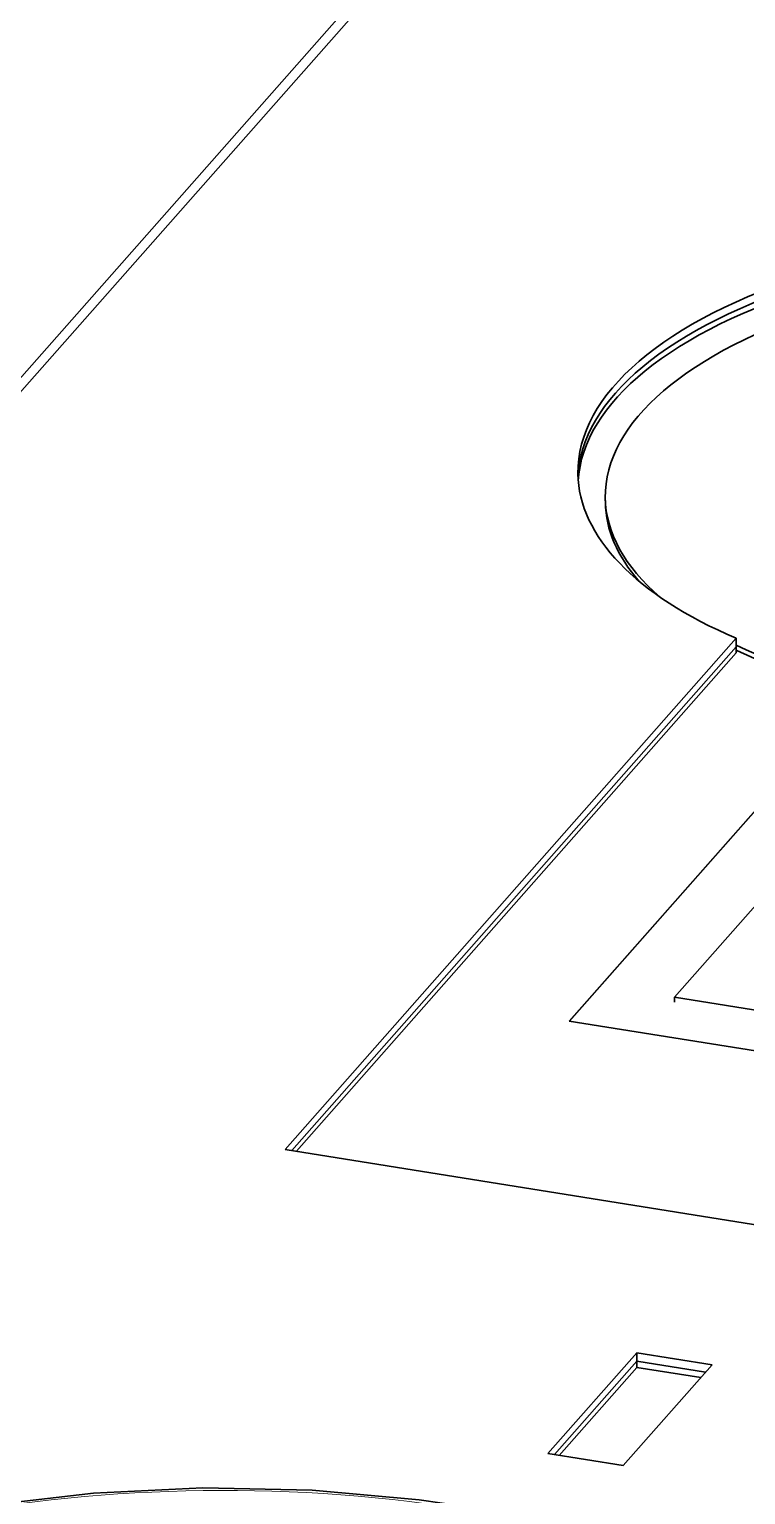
# Model space of a CAD drawing. Extents: x -1051 to 2563, y -231 to 775.
# Drawn here: x -399.26 to -386, y 561.75 to 588.86 of the extents above; entities that cross this region are included whole.
import ezdxf

# ---------------------------------------------------------------- set-up
doc = ezdxf.new("R2010")
doc.units = 0

msp = doc.modelspace()

# ---------------------------------------------------------------- linework, layer by layer
at = {"color": 7, "lineweight": 35}
for p, q in [((-428.4, 549.304), (-367.509, 618.33)), ((-428.96, 548.928), (-368.07, 617.954))]:
    msp.add_line(p, q, dxfattribs=at)
at = {"color": 7, "lineweight": 35, "ltscale": 0.002245}
for p, q in [((-388.598, 580.105), (-388.6, 580.195)), ((-387.319, 570.951), (-387.317, 570.861))]:
    msp.add_line(p, q, dxfattribs=at)
at = {"color": 7, "lineweight": 35, "ltscale": 0.001122}
msp.add_line((-388.597, 580.06), (-388.598, 580.105), dxfattribs=at)
at = {"color": 7, "lineweight": 35, "ltscale": 0.3154}
msp.add_line((-394.526, 568.135), (-386.18, 577.596), dxfattribs=at)
at = {"color": 7, "lineweight": 35, "ltscale": 0.003928}
for p, q in [((-386.178, 577.439), (-386.18, 577.596)), ((-388.019, 564.374), (-388.016, 564.217))]:
    msp.add_line(p, q, dxfattribs=at)
at = {"color": 7, "lineweight": 35, "ltscale": 0.310824}
for p, q in [((-394.403, 568.116), (-386.178, 577.439)), ((-386.178, 577.439), (-394.403, 568.116))]:
    msp.add_line(p, q, dxfattribs=at)
at = {"color": 7, "lineweight": 35, "ltscale": 0.307554}
msp.add_line((-386.176, 577.327), (-394.315, 568.102), dxfattribs=at)
at = {"color": 7, "lineweight": 35, "ltscale": 0.002806}
for p, q in [((-386.178, 577.439), (-386.176, 577.327)), ((-388.016, 564.217), (-388.015, 564.104))]:
    msp.add_line(p, q, dxfattribs=at)
at = {"color": 7, "lineweight": 35, "ltscale": 0.17956}
msp.add_line((-389.267, 570.512), (-384.515, 575.898), dxfattribs=at)
at = {"color": 7, "lineweight": 35, "ltscale": 0.179297}
msp.add_line((-389.26, 570.51), (-384.515, 575.889), dxfattribs=at)
at = {"color": 7, "lineweight": 35, "ltscale": 0.138123}
msp.add_line((-387.319, 570.951), (-383.664, 575.094), dxfattribs=at)
at = {"color": 7, "lineweight": 35, "ltscale": 0.282773}
msp.add_line((-376.15, 569.161), (-387.319, 570.951), dxfattribs=at)
at = {"color": 7, "lineweight": 35, "ltscale": 0.353466}
msp.add_line((-375.306, 568.275), (-389.267, 570.512), dxfattribs=at)
at = {"color": 7, "lineweight": 35, "ltscale": 0.471289}
msp.add_line((-375.912, 565.153), (-394.526, 568.135), dxfattribs=at)
at = {"color": 7, "lineweight": 35, "ltscale": 0.062155}
for p, q in [((-388.019, 564.374), (-389.664, 562.509)), ((-388.268, 562.286), (-386.623, 564.15))]:
    msp.add_line(p, q, dxfattribs=at)
at = {"color": 7, "lineweight": 35, "ltscale": 0.035347}
for p, q in [((-386.623, 564.15), (-388.019, 564.374)), ((-389.664, 562.509), (-388.268, 562.286))]:
    msp.add_line(p, q, dxfattribs=at)
at = {"color": 7, "lineweight": 35, "ltscale": 0.057578}
for p, q in [((-389.54, 562.49), (-388.016, 564.217)), ((-388.016, 564.217), (-389.54, 562.49))]:
    msp.add_line(p, q, dxfattribs=at)
at = {"color": 7, "lineweight": 35, "ltscale": 0.054309}
msp.add_line((-389.452, 562.475), (-388.015, 564.104), dxfattribs=at)
at = {"color": 7, "lineweight": 35, "ltscale": 0.032217}
msp.add_line((-386.744, 564.013), (-388.016, 564.217), dxfattribs=at)
msp.add_line((-386.744, 564.013), (-388.016, 564.217), dxfattribs=at)
at = {"color": 7, "lineweight": 35, "ltscale": 0.029982}
msp.add_line((-386.831, 563.915), (-388.015, 564.104), dxfattribs=at)
at = {"color": 7, "lineweight": 35}
msp.add_lwpolyline([(-409.519, 555.44), (-409.467, 556.049), (-409.3, 556.634), (-408.987, 557.26), (-408.503, 557.912), (-407.898, 558.509), (-407.067, 559.136), (-406.06, 559.726), (-404.861, 560.276), (-403.488, 560.766), (-401.933, 561.187), (-400.046, 561.548), (-398.069, 561.778), (-396.046, 561.874), (-394.022, 561.832), (-392.043, 561.654), (-391.19, 561.532)], dxfattribs=at)
for centre, major_axis, start_param, end_param in [((-379.108, 580.797), (9.999, 0.157), 1.189694, 3.141617), ((-379.105, 580.64), (9.999, 0.157), 1.189694, 3.123747), ((-379.105, 580.64), (-9.999, -0.157), 4.331287, 6.26534), ((-379.104, 580.528), (-9.999, -0.157), 4.331287, 6.252577), ((-379.101, 580.344), (9.499, 0.149), 1.189694, 3.141531), ((-379.108, 580.797), (9.999, 0.157), 3.141617, 3.91977), ((-379.101, 580.344), (9.499, 0.149), 3.141531, 3.601454), ((-379.099, 580.254), (9.499, 0.149), 3.141531, 3.499954), ((-379.099, 580.254), (9.499, 0.149), 3.141531, 3.499954), ((-379.101, 580.344), (9.499, 0.149), 3.864815, 4.331287), ((-379.099, 580.254), (9.499, 0.149), 3.864815, 4.331287), ((-379.099, 580.254), (9.499, 0.149), 3.864815, 4.331287)]:
    msp.add_ellipse(centre, major_axis=major_axis, ratio=0.440114, start_param=start_param, end_param=end_param, dxfattribs=at)
at = {"color": 7, "lineweight": 13}
msp.add_ellipse((-396.028, 556.101), major_axis=(12.998, 0.204), ratio=0.440114, start_param=4.331287, end_param=10.614472, dxfattribs=at)

doc.saveas('drawing.dxf')
